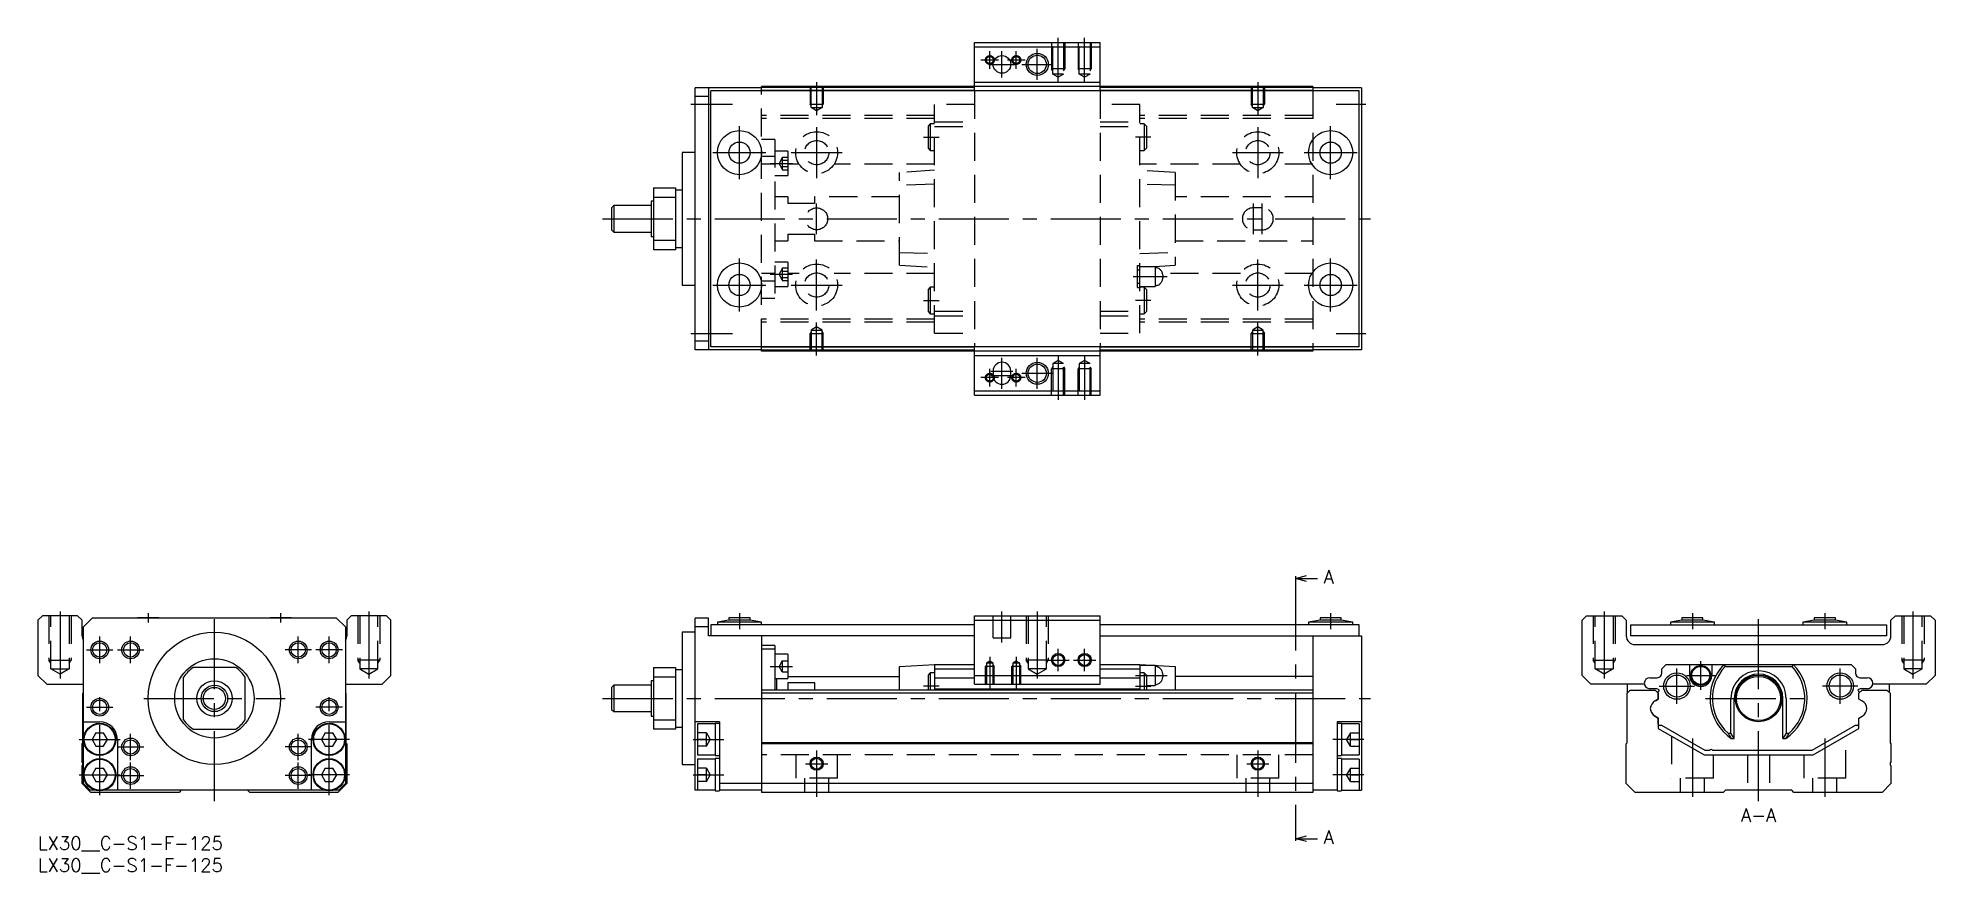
# Model space of a CAD drawing. Extents: x 0 to 430, y -8 to 181.
import ezdxf

# ---------------------------------------------------------------- set-up
doc = ezdxf.new("R2010")
doc.units = 0
doc.header["$LTSCALE"] = 0.5
doc.linetypes.add('CENTER', pattern=[50.8, 31.75, -6.35, 6.35, -6.35])
doc.linetypes.add('DASHED', pattern=[19.05, 12.7, -6.35])
for name, color, linetype in [('MSM_CENTER', 1, 'CENTER'), ('MSM_CONTINUOUS', 7, 'CONTINUOUS'), ('MSM_DASHED', 4, 'DASHED'), ('MSM_NARROW', 5, 'CONTINUOUS'), ('MSM_PART_NUMBER', 7, 'CONTINUOUS')]:
    doc.layers.add(name, color=color, linetype=linetype)
doc.styles.get("Standard").update_dxf_attribs({"font": 'txt.shx', "height": 3, "bigfont": 'bigfont.shx'})

msp = doc.modelspace()

# ---------------------------------------------------------------- linework, layer by layer
at = {"layer": 'MSM_CENTER'}
for p, q in [((231.25, 171.09), (231.25, 181)), ((237.25, 171.09), (237.25, 181)), ((215.75, 174), (215.75, 178)), ((218.5, 172), (218.5, 178)), ((221.75, 174), (221.75, 178)), ((226.5, 171.5), (226.5, 178.5)), ((217.75, 176), (213.75, 176)), ((215.5, 175), (221.5, 175)), ((223.75, 176), (219.75, 176)), ((223, 175), (230, 175)), ((176.5, 171), (176.5, 163.49)), ((276.5, 171), (276.5, 163.49)), ((148, 166), (157.4, 166)), ((294.25, 166), (301, 166)), ((159, 149), (159, 161)), ((176.5, 160.75), (176.5, 149.25)), ((276.5, 160.75), (276.5, 149.25)), ((293, 149), (293, 161)), ((153, 155), (165, 155)), ((170.75, 155), (182.25, 155)), ((200.75, 158.5), (204.25, 158.5)), ((252.25, 158.5), (248.75, 158.5)), ((270.75, 155), (282.25, 155)), ((287, 155), (299, 155)), ((166, 152.55), (171, 152.55)), ((176.5, 136.5), (176.5, 143.5)), ((275.5, 136.5), (275.5, 143.5)), ((277.5, 136.5), (277.5, 143.5)), ((128, 140), (302, 140)), ((159, 119), (159, 131)), ((176.5, 119.25), (176.5, 130.75)), ((276.5, 119.25), (276.5, 130.75)), ((293, 119), (293, 131)), ((153, 125), (165, 125)), ((166, 127.44), (171, 127.44)), ((170.75, 125), (182.25, 125)), ((248.25, 126.9), (255.95, 126.9)), ((270.75, 125), (282.25, 125)), ((287, 125), (299, 125)), ((200.75, 121.5), (204.25, 121.5)), ((252.25, 121.5), (248.75, 121.5)), ((176.5, 109), (176.5, 116.51)), ((276.5, 109), (276.5, 116.51)), ((148, 114), (157.4, 114)), ((294.25, 114), (301, 114)), ((218.5, 101.5), (218.5, 108.5)), ((226.5, 101.5), (226.5, 108.5)), ((231.25, 108.91), (231.25, 99)), ((237.25, 108.91), (237.25, 99)), ((217.75, 104), (213.75, 104)), ((215.75, 102), (215.75, 106)), ((216, 105.5), (221, 105.5)), ((216, 104.5), (221, 104.5)), ((223.75, 104), (219.75, 104)), ((221.75, 102), (221.75, 106)), ((223, 105), (230, 105)), ((285.01, 58), (285.01, 0)), ((5, 51), (5, 35.81)), ((25, 50.6), (25, 48.5)), ((40, 8), (40, 51.5)), ((55, 50.6), (55, 48.5)), ((75, 51), (75, 35.81)), ((159, 50.6), (159, 47)), ((218.5, 44), (218.5, 51)), ((226.5, 51), (226.5, 35.81)), ((293, 50.6), (293, 47)), ((355, 51), (355, 35.81)), ((375, 50.6), (375, 47)), ((390, 8), (390, 51.5)), ((405, 50.6), (405, 47)), ((425, 51), (425, 35.81)), ((14, 39.3), (14, 45.3)), ((21, 39.3), (21, 45.3)), ((59, 39.3), (59, 45.3)), ((66, 39.3), (66, 45.3)), ((11, 42.3), (17, 42.3)), ((18, 42.3), (24, 42.3)), ((62, 42.3), (56, 42.3)), ((69, 42.3), (63, 42.3)), ((215.75, 40.76), (215.75, 33.5)), ((221.75, 40.76), (221.75, 33.5)), ((228.75, 40), (233.75, 40)), ((231.25, 37.5), (231.25, 42.5)), ((234.75, 40), (239.75, 40)), ((237.25, 37.5), (237.25, 42.5)), ((376.9, 33.25), (376.9, 39.75)), ((166, 38.55), (171, 38.55)), ((248.75, 36.5), (255.95, 36.5)), ((371.5, 30.1), (371.5, 38.1)), ((373.65, 36.5), (380.15, 36.5)), ((408.5, 30.1), (408.5, 38.1)), ((14, 9.35), (14, 32.3)), ((24, 31.3), (56, 31.3)), ((66, 9.35), (66, 32.3)), ((128, 31.3), (302, 31.3)), ((204.25, 34.1), (200.75, 34.1)), ((248.75, 34.1), (252.25, 34.1)), ((367.5, 34.1), (375.5, 34.1)), ((378, 31.3), (402, 31.3)), ((412.5, 34.1), (404.5, 34.1)), ((11, 29.3), (17, 29.3)), ((69, 29.3), (63, 29.3)), ((9.35, 22), (18.65, 22)), ((21, 17.3), (21, 23.3)), ((59, 17.3), (59, 23.3)), ((70.65, 22), (61.35, 22)), ((148.5, 22), (155.5, 22)), ((300.5, 22), (293.5, 22)), ((375, 22.18), (375, 9)), ((405, 22.18), (405, 9)), ((18, 20.3), (24, 20.3)), ((62, 20.3), (56, 20.3)), ((176.5, 19.5), (176.5, 9)), ((276.5, 19.5), (276.5, 9)), ((9.35, 14), (18.65, 14)), ((18, 13.8), (24, 13.8)), ((21, 10.8), (21, 16.8)), ((62, 13.8), (56, 13.8)), ((59, 10.8), (59, 16.8)), ((70.65, 14), (61.35, 14)), ((148.5, 14), (155.5, 14)), ((174, 16.5), (179, 16.5)), ((274, 16.5), (279, 16.5)), ((300.5, 14), (293.5, 14))]:
    msp.add_line(p, q, dxfattribs=at)
at = {"layer": 'MSM_CONTINUOUS'}
for p, q in [((212.25, 169), (212.25, 180)), ((212.25, 180), (240.75, 180)), ((212.25, 179), (240.75, 179)), ((240.75, 169), (240.75, 180)), ((164, 169.7), (149, 169.7)), ((149, 110.3), (149, 169.7)), ((152, 169.7), (152, 110.3)), ((152.5, 111), (152.5, 169)), ((299.5, 169), (152.5, 169)), ((289, 170), (164, 170)), ((164, 169), (164, 170)), ((212.25, 169.8), (164, 169.8)), ((212.25, 169.1), (164, 169.1)), ((212.25, 171), (240.75, 171)), ((289, 169.8), (240.75, 169.8)), ((289, 169.1), (240.75, 169.1)), ((289, 170), (289, 169)), ((300, 169.7), (289, 169.7)), ((299.5, 111), (299.5, 169)), ((300, 169.7), (300, 110.3)), ((152, 167.7), (149, 167.7)), ((146, 155), (146, 125)), ((149, 155), (146, 155)), ((139.5, 147), (144.5, 147)), ((139.5, 147), (139.5, 133)), ((144.5, 147), (144.5, 133)), ((146, 146.5), (144.5, 146.5)), ((130.5, 143), (130, 142.5)), ((130, 142.5), (130, 137.5)), ((130.5, 143), (130.5, 137)), ((139, 143), (130.5, 143)), ((139, 144), (139, 136)), ((139.5, 144), (139, 144)), ((144.5, 144.82), (139.5, 144.82)), ((130, 137.5), (130.5, 137)), ((130.5, 137), (139, 137)), ((139, 136), (139.5, 136)), ((139.5, 135.18), (144.5, 135.18)), ((144.5, 133.5), (146, 133.5)), ((144.5, 133), (139.5, 133)), ((146, 125), (149, 125)), ((152, 112.3), (149, 112.3)), ((164, 110.3), (149, 110.3)), ((299.5, 111), (152.5, 111)), ((164, 110), (164, 111)), ((212.25, 110.9), (164, 110.9)), ((212.25, 110.2), (164, 110.2)), ((289, 110), (164, 110)), ((212.25, 100), (212.25, 111)), ((212.25, 109), (240.75, 109)), ((240.75, 100), (240.75, 111)), ((289, 110.9), (240.75, 110.9)), ((289, 110.2), (240.75, 110.2)), ((289, 111), (289, 110)), ((300, 110.3), (289, 110.3)), ((216.5, 105.5), (216.5, 104.5)), ((220.5, 104.5), (220.5, 105.5)), ((212.25, 101), (240.75, 101)), ((212.25, 100), (240.75, 100)), ((285.01, 58.5), (287.51, 59.17)), ((285.01, 59), (285.01, 58)), ((287.51, 57.83), (285.01, 58.5)), ((285.01, 58.5), (290.01, 58.5)), ((1, 50), (0, 49)), ((0, 49), (0, 36.5)), ((9, 50), (1, 50)), ((10, 49), (9, 50)), ((10, 45.5), (10, 49)), ((12.3, 49.5), (10.3, 47.5)), ((10.3, 12), (10.3, 47.5)), ((67.7, 49.5), (12.3, 49.5)), ((22.6, 49.6), (22.6, 49.5)), ((27.4, 49.6), (22.6, 49.6)), ((27.4, 49.5), (27.4, 49.6)), ((52.6, 49.6), (52.6, 49.5)), ((57.4, 49.6), (52.6, 49.6)), ((57.4, 49.5), (57.4, 49.6)), ((69.7, 47.5), (67.7, 49.5)), ((69.7, 47.5), (69.7, 12)), ((71, 50), (70, 49)), ((70, 49), (70, 45.5)), ((79, 50), (71, 50)), ((80, 49), (79, 50)), ((80, 36.5), (80, 49)), ((149, 10.5), (149, 49.5)), ((152, 49.5), (149, 49.5)), ((152, 47.5), (149, 47.5)), ((152, 45.5), (152, 49.5)), ((152.5, 48), (152.5, 45.5)), ((212.25, 48), (152.5, 48)), ((156.6, 49), (154, 48.6)), ((154, 48.6), (154, 48)), ((164, 48.6), (154, 48.6)), ((156.6, 49.6), (156.6, 49)), ((161.4, 49.6), (156.6, 49.6)), ((161.4, 49), (156.6, 49)), ((161.4, 49), (161.4, 49.6)), ((164, 48.6), (161.4, 49)), ((164, 48), (164, 48.6)), ((212.25, 50), (240.75, 50)), ((212.25, 34.5), (212.25, 50)), ((212.25, 49), (240.75, 49)), ((240.75, 34.5), (240.75, 50)), ((299.5, 48), (240.75, 48)), ((290.6, 49), (288, 48.6)), ((288, 48.6), (288, 48)), ((298, 48.6), (288, 48.6)), ((290.6, 49.6), (290.6, 49)), ((295.4, 49.6), (290.6, 49.6)), ((295.4, 49), (290.6, 49)), ((295.4, 49), (295.4, 49.6)), ((298, 48.6), (295.4, 49)), ((298, 48), (298, 48.6)), ((299.5, 45.5), (299.5, 48)), ((350, 49), (351, 50)), ((350, 36.5), (350, 49)), ((351, 50), (359, 50)), ((359, 50), (360, 49)), ((360, 49), (360, 45.5)), ((361, 48), (419, 48)), ((361, 48), (361, 45.5)), ((372.6, 49), (370, 48.6)), ((380, 48.6), (370, 48.6)), ((370, 48.6), (370, 48)), ((377.4, 49.6), (372.6, 49.6)), ((372.6, 49.6), (372.6, 49)), ((377.4, 49), (372.6, 49)), ((377.4, 49), (377.4, 49.6)), ((380, 48.6), (377.4, 49)), ((380, 48), (380, 48.6)), ((402.6, 49), (400, 48.6)), ((410, 48.6), (400, 48.6)), ((400, 48.6), (400, 48)), ((407.4, 49.6), (402.6, 49.6)), ((402.6, 49.6), (402.6, 49)), ((407.4, 49), (402.6, 49)), ((407.4, 49), (407.4, 49.6)), ((410, 48.6), (407.4, 49)), ((410, 48), (410, 48.6)), ((419, 48), (419, 45.5)), ((420, 49), (421, 50)), ((420, 45.5), (420, 49)), ((421, 50), (429, 50)), ((429, 50), (430, 49)), ((430, 49), (430, 36.5)), ((149, 46.3), (146, 46.3)), ((146, 46.3), (146, 16.3)), ((212.25, 45.5), (152, 45.5)), ((164, 45.5), (164, 10)), ((167, 43.3), (164, 43.3)), ((167, 43.3), (167, 33.2)), ((240.75, 45.5), (300, 45.5)), ((289, 45.5), (289, 10)), ((300, 45.5), (300, 10.5)), ((419, 45.5), (361, 45.5)), ((362, 43.5), (418, 43.5)), ((167, 42.45), (164, 42.45)), ((170, 41.3), (167, 41.3)), ((170, 41.3), (170, 35.8)), ((195.25, 38.5), (203.25, 39)), ((203.25, 39), (212.25, 39)), ((203.25, 39), (203.25, 33.2)), ((240.75, 39), (249.75, 39)), ((249.75, 39), (257.75, 38.5)), ((249.75, 39), (249.75, 33.2)), ((253.2, 38.75), (249.75, 38.75)), ((253.2, 38.75), (253.2, 34.25)), ((368.05, 38), (369.05, 39)), ((369.05, 39), (410.95, 39)), ((374.4, 36.5), (374.4, 39)), ((379.4, 39), (379.4, 36.5)), ((382.14, 39), (382.4, 38.5)), ((397.6, 38.5), (397.86, 39)), ((410.95, 39), (411.95, 38)), ((0, 36.5), (2, 34.5)), ((2, 34.5), (10.3, 34.5)), ((33, 26.48), (33, 36.12)), ((44.82, 38.3), (35.18, 38.3)), ((47, 26.48), (47, 36.12)), ((69.7, 34.5), (78, 34.5)), ((78, 34.5), (80, 36.5)), ((139.5, 35.3), (139, 35.3)), ((139, 35.3), (139, 27.3)), ((139.5, 38.3), (144.5, 38.3)), ((139.5, 38.3), (139.5, 24.3)), ((144.5, 36.12), (139.5, 36.12)), ((144.5, 38.3), (144.5, 24.3)), ((146, 37.8), (144.5, 37.8)), ((167, 35.8), (170, 35.8)), ((167.5, 33.2), (167.5, 35.8)), ((170, 36.3), (195.25, 36.3)), ((170, 34.87), (176, 34.87)), ((170, 34.87), (170, 33.2)), ((176, 34.87), (176, 33.2)), ((195.25, 33.2), (195.25, 38.5)), ((202.25, 37.1), (201.75, 36.6)), ((201.75, 36.6), (201.75, 33.2)), ((203.25, 37.1), (202.25, 37.1)), ((202.25, 37.1), (202.25, 33.2)), ((203.25, 38), (212.25, 38)), ((203.25, 36), (212.25, 36)), ((212.25, 36.5), (240.75, 36.5)), ((212.25, 34.5), (240.75, 34.5)), ((240.75, 38), (249.75, 38)), ((240.75, 36), (249.75, 36)), ((250.75, 37.1), (249.75, 37.1)), ((251.25, 36.6), (250.75, 37.1)), ((250.75, 37.1), (250.75, 33.2)), ((251.25, 36.6), (251.25, 33.2)), ((254.95, 36.8), (254.95, 36.2)), ((257.75, 38.5), (257.75, 33.2)), ((289, 36.3), (257.75, 36.3)), ((352, 34.5), (350, 36.5)), ((364.13, 34.5), (352, 34.5)), ((360.3, 32.6), (360.3, 34.5)), ((365.35, 36), (367.05, 36)), ((368.05, 37), (368.05, 38)), ((382.4, 38.5), (397.6, 38.5)), ((411.95, 38), (411.95, 37)), ((412.95, 36), (414.65, 36)), ((428, 34.5), (415.87, 34.5)), ((419.7, 32.6), (419.7, 34.5)), ((430, 36.5), (428, 34.5)), ((10.2, 32.5), (10.3, 32.6)), ((10.2, 21.2), (10.2, 32.5)), ((69.7, 32.6), (69.8, 32.5)), ((69.8, 32.5), (69.8, 21.2)), ((130.5, 34.3), (130, 33.8)), ((130, 33.8), (130, 28.8)), ((139, 34.3), (130.5, 34.3)), ((130.5, 34.3), (130.5, 28.3)), ((289, 33.2), (164, 33.2)), ((289, 32.5), (164, 32.5)), ((203.25, 33.5), (249.75, 33.5)), ((251.25, 34.25), (253.2, 34.25)), ((360.2, 32.5), (360.9, 33.2)), ((360.2, 21.2), (360.2, 32.5)), ((360.9, 33.2), (366.55, 33.2)), ((366.75, 33.5), (365.35, 33.5)), ((367.25, 31.15), (366.5, 30.72)), ((366.55, 33.2), (367.25, 32.5)), ((366.6, 30.78), (367.25, 31.15)), ((367.2, 32.55), (367.2, 32.7)), ((367.25, 32.5), (367.2, 32.55)), ((367.25, 31.15), (367.25, 32.5)), ((367.25, 32.5), (367.25, 31.15)), ((383.74, 23.45), (383.74, 31.3)), ((384.5, 22.2), (384.5, 31.3)), ((395.5, 22.2), (395.5, 31.3)), ((396.26, 31.3), (396.26, 23.45)), ((412.75, 32.5), (413.45, 33.2)), ((412.75, 31.15), (412.75, 32.5)), ((413.4, 30.78), (412.75, 31.15)), ((412.8, 32.7), (412.8, 32.55)), ((414.65, 33.5), (413.25, 33.5)), ((413.4, 30.78), (413.49, 30.73)), ((413.45, 33.2), (419.1, 33.2)), ((419.1, 33.2), (419.8, 32.5)), ((419.8, 32.5), (419.8, 21.2)), ((10.3, 26), (14, 26)), ((66, 26), (69.7, 26)), ((130, 28.8), (130.5, 28.3)), ((130.5, 28.3), (139, 28.3)), ((139, 27.3), (139.5, 27.3)), ((139.5, 26.48), (144.5, 26.48)), ((154.5, 26), (149, 26)), ((154.5, 26), (154.5, 10.35)), ((300, 26), (294.5, 26)), ((294.5, 26), (294.5, 10.35)), ((367.25, 26.85), (366.5, 27.28)), ((366.6, 27.22), (367.25, 26.85)), ((367.25, 25.45), (367.25, 26.85)), ((367.25, 26.85), (367.25, 24.5)), ((412.75, 26.85), (413.5, 27.28)), ((412.75, 24.5), (412.75, 26.85)), ((13.13, 23.5), (12.27, 22)), ((12.27, 22), (13.13, 20.5)), ((13.13, 23.5), (14.87, 23.5)), ((15.73, 22), (14.87, 23.5)), ((14.87, 20.5), (15.73, 22)), ((18, 22), (18, 10.5)), ((35.18, 24.3), (44.82, 24.3)), ((62, 10.5), (62, 22)), ((65.13, 23.5), (64.27, 22)), ((64.27, 22), (65.13, 20.5)), ((65.13, 23.5), (66.87, 23.5)), ((67.73, 22), (66.87, 23.5)), ((66.87, 20.5), (67.73, 22)), ((144.5, 24.3), (139.5, 24.3)), ((144.5, 24.8), (146, 24.8)), ((153.5, 25.5), (149.5, 25.5)), ((149.5, 25.5), (149.5, 18.5)), ((154.5, 25.65), (153.5, 25.65)), ((153.5, 25.65), (153.5, 18.35)), ((295.5, 25.65), (294.5, 25.65)), ((295.5, 25.65), (295.5, 18.35)), ((299.5, 25.5), (295.5, 25.5)), ((299.5, 25.5), (299.5, 18.5)), ((367.25, 24.5), (377.64, 18.5)), ((368.1, 25.16), (367.7, 25.16)), ((377.91, 19.5), (368.1, 25.16)), ((383.07, 23.45), (383.74, 23.45)), ((384.5, 22.2), (383.74, 23.45)), ((383.82, 22.2), (384.5, 22.2)), ((396.26, 23.45), (395.5, 22.2)), ((395.5, 22.2), (396.18, 22.2)), ((396.26, 23.45), (396.93, 23.45)), ((411.9, 25.16), (402.09, 19.5)), ((402.36, 18.5), (412.75, 24.5)), ((412.3, 25.16), (411.9, 25.16)), ((10, 21), (10.2, 21.2)), ((10, 16.9), (10, 21)), ((13.13, 20.5), (14.87, 20.5)), ((65.13, 20.5), (66.87, 20.5)), ((69.8, 21.2), (70, 21)), ((70, 21), (70, 12)), ((149.5, 18.5), (153.5, 18.5)), ((153.5, 17.5), (149.5, 17.5)), ((149.5, 17.5), (149.5, 10.5)), ((153.5, 18.35), (154.5, 18.35)), ((154.5, 17.65), (153.5, 17.65)), ((153.5, 17.65), (153.5, 10.35)), ((289, 21.2), (164, 21.2)), ((289, 21), (164, 21)), ((294.5, 18.35), (295.5, 18.35)), ((295.5, 17.65), (294.5, 17.65)), ((295.5, 18.5), (299.5, 18.5)), ((295.5, 17.65), (295.5, 10.35)), ((299.5, 17.5), (295.5, 17.5)), ((299.5, 17.5), (299.5, 10.5)), ((360, 21), (360.2, 21.2)), ((360, 12), (360, 21)), ((377.64, 18.5), (402.36, 18.5)), ((378.85, 19.5), (377.91, 19.5)), ((402.09, 19.5), (379.65, 19.5)), ((419.8, 21.2), (420, 21)), ((420, 21), (420, 16.9)), ((10, 12), (10, 16.1)), ((13.13, 15.5), (12.27, 14)), ((12.27, 14), (13.13, 12.5)), ((13.13, 15.5), (14.87, 15.5)), ((15.73, 14), (14.87, 15.5)), ((14.87, 12.5), (15.73, 14)), ((65.13, 15.5), (64.27, 14)), ((64.27, 14), (65.13, 12.5)), ((65.13, 15.5), (66.87, 15.5)), ((67.73, 14), (66.87, 15.5)), ((66.87, 12.5), (67.73, 14)), ((146, 16.3), (149, 16.3)), ((420, 16.1), (420, 12)), ((12, 10), (10, 12)), ((11.8, 10.5), (10.3, 12)), ((12.96, 10.5), (11.8, 10.5)), ((32, 10), (12, 10)), ((13.13, 12.5), (14.87, 12.5)), ((64.96, 10.5), (15.04, 10.5)), ((32.5, 10.5), (32, 10)), ((48, 10), (47.5, 10.5)), ((68, 10), (48, 10)), ((65.13, 12.5), (66.87, 12.5)), ((68.2, 10.5), (67.04, 10.5)), ((70, 12), (68, 10)), ((69.7, 12), (68.2, 10.5)), ((153.5, 10.5), (149, 10.5)), ((153.5, 10.35), (154.5, 10.35)), ((289, 12), (154.5, 12)), ((164, 10.5), (154.5, 10.5)), ((289, 10), (164, 10)), ((294.5, 10.5), (289, 10.5)), ((294.5, 10.35), (295.5, 10.35)), ((295.5, 10.5), (300, 10.5)), ((362, 10), (360, 12)), ((382, 10), (362, 10)), ((382.5, 10.5), (382, 10)), ((397.5, 10.5), (382.5, 10.5)), ((398, 10), (397.5, 10.5)), ((418, 10), (398, 10)), ((420, 12), (418, 10)), ((285.01, -0.5), (287.51, 0.17)), ((285.01, 0), (285.01, -1)), ((287.51, -1.17), (285.01, -0.5)), ((285.01, -0.5), (290.01, -0.5))]:
    msp.add_line(p, q, dxfattribs=at)
for centre, radius in [((218.5, 175), 2), ((226.5, 175), 2.07), ((159, 155), 5), ((293, 155), 5), ((159, 155), 2.4), ((293, 155), 2.4), ((159, 125), 5), ((293, 125), 5), ((159, 125), 2.4), ((293, 125), 2.4), ((226.5, 105), 2.07), ((14, 42.3), 1.62), ((21, 42.3), 1.62), ((40, 31.3), 15), ((59, 42.3), 1.62), ((66, 42.3), 1.62), ((40, 31.3), 9), ((231.25, 40), 1.23), ((237.25, 40), 1.23), ((376.9, 36.5), 2.25), ((40, 31.3), 4), ((371.5, 34.1), 3), ((371.5, 34.1), 2.5), ((376.9, 36.5), 2.05), ((390, 31.3), 5.3), ((390, 31.3), 5), ((408.5, 34.1), 3), ((408.5, 34.1), 2.5), ((14, 29.3), 1.62), ((40, 31.3), 3), ((40, 31.3), 2.5), ((66, 29.3), 1.62), ((14, 22), 3.65), ((14, 22), 3.5), ((21, 20.3), 1.62), ((59, 20.3), 1.62), ((66, 22), 3.65), ((66, 22), 3.5), ((14, 14), 3.65), ((14, 14), 3.5), ((66, 14), 3.65), ((66, 14), 3.5), ((176.5, 16.5), 1.23), ((276.5, 16.5), 1.23), ((21, 13.8), 1.62), ((59, 13.8), 1.62)]:
    msp.add_circle(centre, radius, dxfattribs=at)
for centre, radius, start, end in [((218.5, 105.5), 2, 0, 180), ((218.5, 104.5), 2, 180, 0), ((12, 45.5), 2, 180, 211.7883), ((68, 45.5), 2, 328.2117, 0), ((362, 45.5), 2, 180, 270), ((418, 45.5), 2, 270, 0), ((390, 31.3), 11, 135.573, 235.8196), ((390, 31.3), 11, 304.1804, 44.427), ((40, 31.3), 8.5, 124.5603, 145.4397), ((40, 31.3), 8.5, 34.5603, 55.4397), ((253.2, 36.8), 1.75, 0, 90), ((253.2, 36.2), 1.75, 270, 0), ((365.35, 34.75), 1.25, 90, 270), ((367.05, 37), 1, 270, 0), ((376.9, 36.5), 2.5, 180, 0), ((390, 31.3), 10.47, 136.5713, 228.5552), ((390, 31.3), 6.26, 0, 180), ((390, 31.3), 5.5, 0, 180), ((390, 31.3), 10.47, 311.4448, 43.4287), ((412.95, 37), 1, 180, 270), ((414.65, 34.75), 1.25, 270, 90), ((367.65, 28.85), 2.2, 121.4553, 176.019), ((367.65, 28.85), 2.2, 121.3887, 134.5331), ((366.75, 32.5), 1, 41.234, 90), ((367.7, 32.7), 0.5, 113.3254, 180), ((413.25, 32.5), 1, 90, 138.766), ((412.3, 32.7), 0.5, 0, 66.6746), ((412.35, 28.85), 2.2, 3.981, 61.4552), ((14, 22), 4, 0, 90), ((40, 31.3), 8.5, 214.5603, 235.4397), ((40, 31.3), 8.5, 304.5603, 325.4397), ((66, 22), 4, 90, 180), ((367.65, 29.15), 2.2, 183.981, 238.5447), ((367.65, 29.15), 2.2, 183.981, 241.4552), ((412.35, 29.15), 2.2, 301.4553, 356.019), ((367.7, 25.66), 0.5, 205.8419, 270), ((391, 27.35), 8.83, 206.1475, 215.6253), ((389, 27.35), 8.84, 324.3755, 333.8517), ((412.3, 25.66), 0.5, 270, 334.1581), ((379.25, 19.2), 0.5, 36.8699, 143.1301), ((9.7, 16.5), 0.5, 306.8699, 53.1301), ((420.3, 16.5), 0.5, 126.8699, 233.1301), ((12.3, 12.5), 2, 216.8699, 233.1301), ((67.7, 12.5), 2, 306.8699, 323.1301)]:
    msp.add_arc(centre, radius, start, end, dxfattribs=at)
at = {"layer": 'MSM_DASHED'}
for p, q in [((229.75, 180), (229.75, 174)), ((230.02, 172.8), (230.02, 180)), ((232.48, 180), (232.48, 172.8)), ((232.75, 180), (232.75, 174)), ((235.75, 180), (235.75, 174)), ((236.02, 172.8), (236.02, 180)), ((238.48, 180), (238.48, 172.8)), ((238.75, 180), (238.75, 174)), ((232.75, 174), (229.75, 174)), ((230.02, 173.53), (229.75, 174)), ((232.48, 172.8), (230.02, 172.8)), ((231.25, 172.09), (230.02, 172.8)), ((232.48, 172.8), (231.25, 172.09)), ((232.48, 173.53), (232.75, 174)), ((238.75, 174), (235.75, 174)), ((236.02, 173.53), (235.75, 174)), ((238.48, 172.8), (236.02, 172.8)), ((237.25, 172.09), (236.02, 172.8)), ((238.48, 172.8), (237.25, 172.09)), ((238.48, 173.53), (238.75, 174)), ((164, 111), (164, 169)), ((175, 170), (175, 166)), ((175.27, 165.2), (175.27, 170)), ((177.73, 170), (177.73, 165.2)), ((178, 170), (178, 166)), ((212.25, 169), (212.25, 111)), ((240.75, 169), (240.75, 111)), ((275, 170), (275, 166)), ((275.27, 165.2), (275.27, 170)), ((277.73, 170), (277.73, 165.2)), ((278, 170), (278, 166)), ((289, 169), (289, 111)), ((203.25, 163.45), (164, 163.45)), ((175.27, 165.53), (175, 166)), ((175, 166), (178, 166)), ((175.27, 165.2), (177.73, 165.2)), ((176.5, 164.49), (175.27, 165.2)), ((177.73, 165.2), (176.5, 164.49)), ((177.73, 165.53), (178, 166)), ((212.25, 165.9), (203.25, 165.9)), ((203.25, 114.1), (203.25, 165.9)), ((249.75, 165.9), (240.75, 165.9)), ((249.75, 114.1), (249.75, 165.9)), ((289, 163.45), (249.75, 163.45)), ((275.27, 165.53), (275, 166)), ((275, 166), (278, 166)), ((275.27, 165.2), (277.73, 165.2)), ((276.5, 164.49), (275.27, 165.2)), ((277.73, 165.2), (276.5, 164.49)), ((277.73, 165.53), (278, 166)), ((203.25, 162.75), (164, 162.75)), ((202.25, 161.5), (201.75, 161)), ((201.75, 161), (201.75, 156)), ((202.25, 161.5), (202.25, 155.5)), ((203.25, 161.5), (202.25, 161.5)), ((203.25, 161.95), (212.25, 161.95)), ((203.25, 160.95), (212.25, 160.95)), ((240.75, 161.95), (249.75, 161.95)), ((240.75, 160.95), (249.75, 160.95)), ((289, 162.75), (249.75, 162.75)), ((250.75, 161.5), (249.75, 161.5)), ((250.75, 161.5), (250.75, 155.5)), ((251.25, 161), (250.75, 161.5)), ((251.25, 161), (251.25, 156)), ((167, 158), (164, 158)), ((167, 158), (167, 122)), ((170, 155.3), (167, 155.3)), ((170, 155.3), (170, 149.8)), ((201.75, 156), (202.25, 155.5)), ((202.25, 155.5), (203.25, 155.5)), ((249.75, 155.5), (250.75, 155.5)), ((250.75, 155.5), (251.25, 156)), ((167, 154.13), (164, 154.13)), ((167, 152.38), (164, 152.38)), ((168.7, 153.8), (167.98, 152.55)), ((168.7, 151.3), (167.98, 152.55)), ((168.7, 154), (170, 154)), ((168.7, 154), (168.7, 151.11)), ((168.7, 153.28), (170, 153.28)), ((168.7, 151.83), (170, 151.83)), ((168.7, 151.11), (170, 151.11)), ((172.55, 152.36), (170, 152.36)), ((203.25, 152.36), (180.45, 152.36)), ((203.25, 151), (195.25, 150.47)), ((272.55, 152.36), (249.75, 152.36)), ((257.75, 150.47), (249.75, 151)), ((289, 152.36), (280.45, 152.36)), ((167, 149.8), (170, 149.8)), ((195.25, 129.53), (195.25, 150.47)), ((203.25, 147.86), (195.25, 147.6)), ((257.75, 147.6), (249.75, 147.86)), ((257.75, 150.47), (257.75, 129.53)), ((170, 145), (167, 145)), ((170, 145), (170, 143.5)), ((176, 143.5), (170, 143.5)), ((176, 145), (176, 143.5)), ((195.25, 145), (176, 145)), ((289, 145), (257.75, 145)), ((277.5, 142.5), (275.5, 142.5)), ((167, 135), (170, 135)), ((170, 136.5), (176, 136.5)), ((170, 136.5), (170, 135)), ((176, 136.5), (176, 135)), ((176, 135), (195.25, 135)), ((257.75, 135), (289, 135)), ((275.5, 137.5), (277.5, 137.5)), ((170, 130.19), (167, 130.19)), ((170, 130.19), (170, 124.69)), ((195.25, 132.4), (203.25, 132.14)), ((195.25, 129.53), (203.25, 129)), ((249.25, 129.4), (249.75, 129.4)), ((249.25, 124.4), (249.25, 129.4)), ((249.75, 132.14), (257.75, 132.4)), ((253.2, 129.15), (249.75, 129.15)), ((252.01, 129.15), (257.75, 129.53)), ((253.2, 129.15), (253.2, 124.65)), ((167, 127.62), (164, 127.62)), ((167, 125.87), (164, 125.87)), ((168.7, 128.69), (167.98, 127.44)), ((168.7, 126.19), (167.98, 127.44)), ((168.7, 128.88), (170, 128.88)), ((168.7, 128.88), (168.7, 126)), ((168.7, 128.16), (170, 128.16)), ((168.7, 126.72), (170, 126.72)), ((168.7, 126), (170, 126)), ((172.55, 127.64), (170, 127.64)), ((203.25, 127.64), (180.45, 127.64)), ((249.75, 128.4), (249.25, 128.4)), ((249.25, 125.4), (249.75, 125.4)), ((272.55, 127.64), (254.89, 127.64)), ((254.95, 127.2), (254.95, 126.6)), ((289, 127.64), (280.45, 127.64)), ((164, 122), (167, 122)), ((167, 124.69), (170, 124.69)), ((202.25, 124.5), (201.75, 124)), ((201.75, 124), (201.75, 119)), ((202.25, 124.5), (202.25, 118.5)), ((203.25, 124.5), (202.25, 124.5)), ((249.25, 124.4), (249.75, 124.4)), ((249.75, 124.65), (253.2, 124.65)), ((250.75, 124.5), (249.75, 124.5)), ((251.25, 124), (250.75, 124.5)), ((250.75, 124.5), (250.75, 118.5)), ((251.25, 124), (251.25, 119)), ((203.25, 117.25), (164, 117.25)), ((203.25, 116.55), (164, 116.55)), ((201.75, 119), (202.25, 118.5)), ((202.25, 118.5), (203.25, 118.5)), ((203.25, 119.05), (212.25, 119.05)), ((203.25, 118.05), (212.25, 118.05)), ((240.75, 119.05), (249.75, 119.05)), ((240.75, 118.05), (249.75, 118.05)), ((249.75, 118.5), (250.75, 118.5)), ((289, 117.25), (249.75, 117.25)), ((289, 116.55), (249.75, 116.55)), ((250.75, 118.5), (251.25, 119)), ((175.27, 114.47), (175, 114)), ((175, 110), (175, 114)), ((175, 114), (178, 114)), ((176.5, 115.51), (175.27, 114.8)), ((175.27, 114.8), (175.27, 110)), ((175.27, 114.8), (177.73, 114.8)), ((177.73, 114.8), (176.5, 115.51)), ((177.73, 110), (177.73, 114.8)), ((177.73, 114.47), (178, 114)), ((178, 110), (178, 114)), ((203.25, 114.1), (212.25, 114.1)), ((240.75, 114.1), (249.75, 114.1)), ((275.27, 114.47), (275, 114)), ((275, 110), (275, 114)), ((275, 114), (278, 114)), ((276.5, 115.51), (275.27, 114.8)), ((275.27, 114.8), (275.27, 110)), ((275.27, 114.8), (277.73, 114.8)), ((277.73, 114.8), (276.5, 115.51)), ((277.73, 110), (277.73, 114.8)), ((277.73, 114.47), (278, 114)), ((278, 110), (278, 114)), ((231.25, 107.91), (230.02, 107.2)), ((232.48, 107.2), (231.25, 107.91)), ((237.25, 107.91), (236.02, 107.2)), ((238.48, 107.2), (237.25, 107.91)), ((230.02, 106.47), (229.75, 106)), ((232.75, 106), (229.75, 106)), ((229.75, 100), (229.75, 106)), ((230.02, 107.2), (230.02, 100)), ((232.48, 107.2), (230.02, 107.2)), ((232.48, 100), (232.48, 107.2)), ((232.48, 106.47), (232.75, 106)), ((232.75, 100), (232.75, 106)), ((236.02, 106.47), (235.75, 106)), ((238.75, 106), (235.75, 106)), ((235.75, 100), (235.75, 106)), ((236.02, 107.2), (236.02, 100)), ((238.48, 107.2), (236.02, 107.2)), ((238.48, 100), (238.48, 107.2)), ((238.48, 106.47), (238.75, 106)), ((238.75, 100), (238.75, 106)), ((2.5, 50), (2.5, 40)), ((2.93, 38), (2.93, 50)), ((7.07, 50), (7.07, 38)), ((7.5, 50), (7.5, 40)), ((72.5, 50), (72.5, 40)), ((72.93, 50), (72.93, 38)), ((77.07, 38), (77.07, 50)), ((77.5, 50), (77.5, 40)), ((216.5, 45), (216.5, 50)), ((220.5, 45), (220.5, 50)), ((224, 50), (224, 40)), ((224.43, 50), (224.43, 38)), ((228.57, 38), (228.57, 50)), ((229, 50), (229, 40)), ((352.5, 50), (352.5, 40)), ((352.93, 38), (352.93, 50)), ((357.07, 50), (357.07, 38)), ((357.5, 50), (357.5, 40)), ((422.5, 50), (422.5, 40)), ((422.93, 50), (422.93, 38)), ((427.07, 38), (427.07, 50)), ((427.5, 50), (427.5, 40)), ((216.5, 45), (220.5, 45)), ((2.5, 40), (7.5, 40)), ((2.93, 39.25), (2.5, 40)), ((7.07, 39.25), (7.5, 40)), ((77.5, 40), (72.5, 40)), ((72.93, 39.25), (72.5, 40)), ((77.07, 39.25), (77.5, 40)), ((168.7, 39.8), (167.98, 38.55)), ((168.7, 39.8), (170, 39.8)), ((168.7, 39.8), (168.7, 37.3)), ((214.97, 38.87), (214.75, 38.5)), ((215.75, 39.76), (214.97, 39.31)), ((216.53, 39.31), (214.97, 39.31)), ((214.97, 39.31), (214.97, 34.5)), ((216.53, 39.31), (215.75, 39.76)), ((216.53, 34.5), (216.53, 39.31)), ((216.53, 38.87), (216.75, 38.5)), ((220.97, 38.87), (220.75, 38.5)), ((221.75, 39.76), (220.97, 39.31)), ((222.53, 39.31), (220.97, 39.31)), ((220.97, 39.31), (220.97, 34.5)), ((222.53, 39.31), (221.75, 39.76)), ((222.53, 34.5), (222.53, 39.31)), ((222.53, 38.87), (222.75, 38.5)), ((229, 40), (224, 40)), ((224.43, 39.25), (224, 40)), ((228.57, 39.25), (229, 40)), ((352.5, 40), (357.5, 40)), ((352.93, 39.25), (352.5, 40)), ((357.07, 39.25), (357.5, 40)), ((427.5, 40), (422.5, 40)), ((422.93, 39.25), (422.5, 40)), ((427.07, 39.25), (427.5, 40)), ((5, 36.81), (2.93, 38)), ((2.93, 38), (7.07, 38)), ((7.07, 38), (5, 36.81)), ((72.93, 38), (75, 36.81)), ((77.07, 38), (72.93, 38)), ((75, 36.81), (77.07, 38)), ((168.7, 37.3), (167.98, 38.55)), ((168.7, 38.55), (170, 38.55)), ((168.7, 37.3), (170, 37.3)), ((216.75, 38.5), (214.75, 38.5)), ((214.75, 34.5), (214.75, 38.5)), ((216.75, 34.5), (216.75, 38.5)), ((222.75, 38.5), (220.75, 38.5)), ((220.75, 34.5), (220.75, 38.5)), ((222.75, 34.5), (222.75, 38.5)), ((228.57, 38), (224.43, 38)), ((224.43, 38), (226.5, 36.81)), ((226.5, 36.81), (228.57, 38)), ((355, 36.81), (352.93, 38)), ((352.93, 38), (357.07, 38)), ((357.07, 38), (355, 36.81)), ((422.93, 38), (425, 36.81)), ((427.07, 38), (422.93, 38)), ((425, 36.81), (427.07, 38)), ((151.5, 23.5), (149.5, 23.5)), ((151.5, 22), (149.5, 22)), ((151.5, 20.5), (151.5, 23.5)), ((151.5, 23.5), (152.37, 22)), ((151.5, 20.5), (152.37, 22)), ((297.5, 23.5), (296.63, 22)), ((297.5, 20.5), (296.63, 22)), ((297.5, 20.5), (297.5, 23.5)), ((297.5, 23.5), (299.5, 23.5)), ((297.5, 22), (299.5, 22)), ((370.25, 22.77), (370.25, 13.2)), ((409.75, 13.2), (409.75, 22.77)), ((151.5, 20.5), (149.5, 20.5)), ((289, 18.5), (164, 18.5)), ((171.75, 18.5), (171.75, 13.2)), ((181.25, 13.2), (181.25, 18.5)), ((271.75, 18.5), (271.75, 13.2)), ((281.25, 13.2), (281.25, 18.5)), ((297.5, 20.5), (299.5, 20.5)), ((379.75, 13.2), (379.75, 18.5)), ((387.5, 18.5), (387.5, 10.5)), ((392.5, 18.5), (392.5, 10.5)), ((400.25, 18.5), (400.25, 13.2)), ((151.5, 15.5), (149.5, 15.5)), ((151.5, 14), (149.5, 14)), ((151.5, 12.5), (151.5, 15.5)), ((151.5, 15.5), (152.37, 14)), ((151.5, 12.5), (152.37, 14)), ((181.25, 13.2), (171.75, 13.2)), ((173.75, 13.2), (173.75, 10)), ((179.25, 10), (179.25, 13.2)), ((281.25, 13.2), (271.75, 13.2)), ((273.75, 13.2), (273.75, 10)), ((279.25, 10), (279.25, 13.2)), ((297.5, 15.5), (296.63, 14)), ((297.5, 12.5), (296.63, 14)), ((297.5, 12.5), (297.5, 15.5)), ((297.5, 15.5), (299.5, 15.5)), ((297.5, 14), (299.5, 14)), ((379.75, 13.2), (370.25, 13.2)), ((372.25, 13.2), (372.25, 10)), ((377.75, 10), (377.75, 13.2)), ((409.75, 13.2), (400.25, 13.2)), ((402.25, 13.2), (402.25, 10)), ((407.75, 10), (407.75, 13.2)), ((151.5, 12.5), (149.5, 12.5)), ((297.5, 12.5), (299.5, 12.5))]:
    msp.add_line(p, q, dxfattribs=at)
for centre, radius in [((215.75, 176), 1), ((215.75, 176), 0.784), ((221.75, 176), 1), ((221.75, 176), 0.784), ((176.5, 155), 4.75), ((276.5, 155), 4.75), ((176.5, 155), 2.75), ((276.5, 155), 2.75), ((176.5, 140), 2.5), ((176.5, 125), 4.75), ((276.5, 125), 4.75), ((176.5, 125), 2.75), ((276.5, 125), 2.75), ((215.75, 104), 1), ((215.75, 104), 0.784), ((221.75, 104), 1), ((221.75, 104), 0.784)]:
    msp.add_circle(centre, radius, dxfattribs=at)
for centre, radius, start, end in [((275.5, 140), 2.5, 90, 270), ((277.5, 140), 2.5, 270, 90), ((253.2, 127.2), 1.75, 0, 90), ((253.2, 126.6), 1.75, 270, 0)]:
    msp.add_arc(centre, radius, start, end, dxfattribs=at)
at = {"layer": 'MSM_NARROW'}
for centre, radius in [((226.5, 175), 2.5), ((226.5, 105), 2.5), ((14, 42.3), 2), ((21, 42.3), 2), ((59, 42.3), 2), ((66, 42.3), 2), ((231.25, 40), 1.5), ((237.25, 40), 1.5), ((14, 29.3), 2), ((66, 29.3), 2), ((21, 20.3), 2), ((59, 20.3), 2), ((176.5, 16.5), 1.5), ((276.5, 16.5), 1.5), ((21, 13.8), 2), ((59, 13.8), 2)]:
    msp.add_circle(centre, radius, dxfattribs=at)

# ---------------------------------------------------------------- texts
at = {"layer": 'MSM_PART_NUMBER'}
for s, p in [('A', (291.42, 57.37)), ('A-A', (386.01, 3.36)), ('LX30__C-S1-F-125', (0, -3)), ('A', (291.42, -1.63)), ('LX30__C-S1-F-125', (0, -8))]:
    msp.add_text(s, height=3, dxfattribs=at).set_placement(p)

doc.saveas('drawing.dxf')
